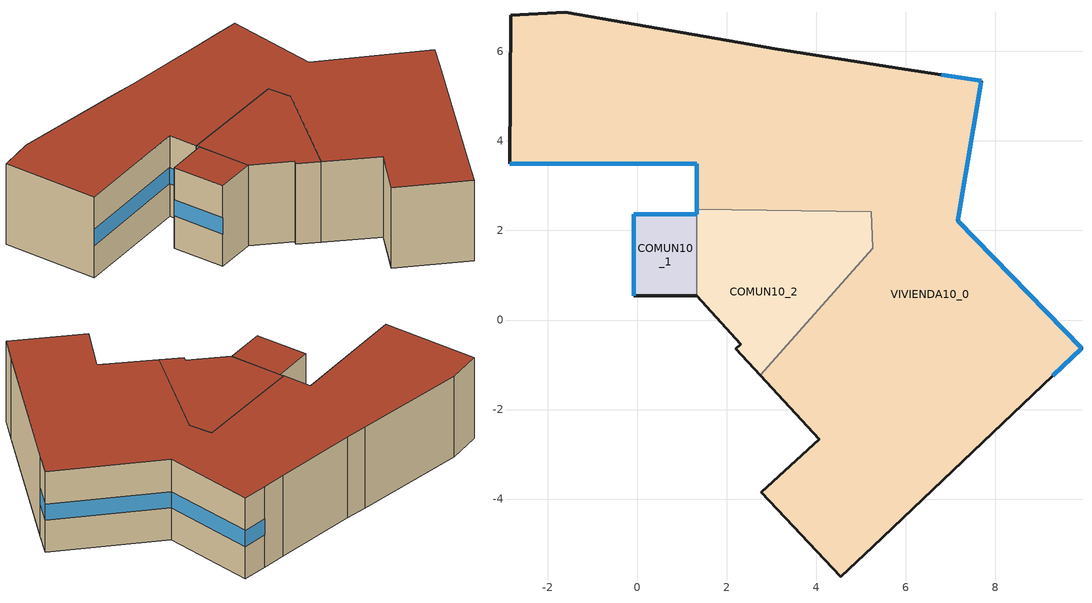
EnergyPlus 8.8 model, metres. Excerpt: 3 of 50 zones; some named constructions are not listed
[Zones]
VIVIENDA10_0
 floor outside (Project Floor): 7.68,5.34 7.15,2.22 9.93,-0.63 9.28,-1.25 5.26,-5.06 4.54,-5.74 2.76,-3.85 4.06,-2.66 2.74,-1.23 5.25,1.6 5.22,2.42 1.32,2.48 1.32,3.49 -2.86,3.49 -2.83,6.81 -1.62,6.88 2.31,6.19 3.07,6.06 5.97,5.6 6.79,5.48 z27
 wall outside (Project Partition): 2.74,-1.23 4.06,-2.66 2.76,-3.85 4.54,-5.74 5.26,-5.06 9.28,-1.25 9.93,-0.63 7.15,2.22 7.68,5.34 6.79,5.48 5.97,5.6 3.07,6.06 2.31,6.19 -1.62,6.88 -2.83,6.81 -2.86,3.49 1.32,3.49 1.32,2.48 z27:30
 wall to COMUN10_2 (Project Partition): 1.32,2.48 5.22,2.42 5.25,1.6 2.74,-1.23 z27:30
 window (Project External Window): 9.28,-1.25 9.93,-0.63 / 9.93,-0.63 7.16,2.22 / 7.15,2.22 7.68,5.34 / 7.68,5.34 6.79,5.48 / -2.85,3.49 1.32,3.49 / 1.32,3.49 1.32,2.48 z28.2:28.8
 roof outside (Project Flat Roof): 9.28,-1.25 9.93,-0.63 7.15,2.22 7.68,5.34 6.79,5.48 5.97,5.6 3.07,6.06 2.31,6.19 -1.62,6.88 -2.83,6.81 -2.86,3.49 1.32,3.49 1.32,2.48 5.22,2.42 5.25,1.6 2.74,-1.23 4.06,-2.66 2.76,-3.85 4.54,-5.74 5.26,-5.06 z30
COMUN10_1
 floor outside (Project Floor): 1.32,2.36 1.32,0.54 -0.08,0.54 -0.08,2.36 z27
 wall outside (Project Partition): 1.32,2.36 -0.08,2.36 -0.08,0.54 1.32,0.54 z27:30
 wall to COMUN10_2 (Project Partition): 1.32,0.54 1.32,2.36 z27:30
 window (Project External Window): 1.32,2.36 -0.07,2.36 / -0.08,2.36 -0.08,0.54 z28.2:28.8
 roof outside (Project Flat Roof): 1.32,0.54 1.32,2.36 -0.08,2.36 -0.08,0.54 z30
COMUN10_2
 floor outside (Project Floor): 5.22,2.42 5.25,1.6 2.74,-1.23 2.2,-0.64 2.31,-0.54 1.32,0.54 1.32,2.36 1.32,2.48 z27
 wall outside (Project Partition): 1.32,0.54 2.31,-0.54 2.2,-0.64 2.74,-1.23 / 1.32,2.48 1.32,2.36 z27:30
 window (Project External Window): 1.32,2.48 1.32,2.36 z28.2:28.8
 roof outside (Project Flat Roof): 2.74,-1.23 5.25,1.6 5.22,2.42 1.32,2.48 1.32,2.36 1.32,0.54 2.31,-0.54 2.2,-0.64 z30
[SizingPeriod:DesignDay] Month=8; Day of Month=21; Day Type=SummerDesignDay; Daily DryBulb Temperature Range=7.7; DryBulb Temperature Range Modifier Type=DefaultMultipliers; Barometric Pressure=101253; Wind Speed=4.4; Wind Direction=210; Rain Indicator=No; Snow Indicator=No; Daylight Saving Time Indicator=No; Solar Model Indicator=ASHRAETau; ASHRAE Clear Sky Optical Depth for Beam Irradiance taub=0.492; ASHRAE Clear Sky Optical Depth for Diffuse Irradiance taud=1.927
Name | Maximum DryBulb Temperature | Humidity Condition Type | Wetbulb or DewPoint at Maximum DryBulb | Enthalpy at Maximum DryBulb
BARCELONA Ann Clg .4% Condns WB=>MDB | 28.7 | Wetbulb | 25.4
BARCELONA Ann Clg .4% Condns DP=>MDB | 27.8 | Dewpoint | 24.2
BARCELONA Ann Clg .4% Condns Enth=>MDB | 28.9 | Enthalpy |  | 77700
[Schedule:Day:Interval]
Retail ClgSetp Default Schedule; Retail ClgSetp Summer Design Day: No, 06:00, 30, 21:00, 24, 24:00, 30
Retail ClgSetp Rule 1 Day Schedule: No, 08:00, 30, 19:00, 24, 24:00, 30
Retail ClgSetp Rule 2 Day Schedule: No, 06:00, 30, 22:00, 24, 24:00, 30
Retail ClgSetp Winter Design Day: No, 24:00, 30
Retail Bldg Equip Default Schedule: No, 07:00, 0.2, 08:00, 0.4, 09:00, 0.7, 18:00, 0.9, 20:00, 0.8, 21:00, 0.7, 22:00, 0.4, 24:00, 0.2
Retail Bldg Equip Rule 2 Day Schedule: No, 07:00, 0.15, 08:00, 0.3, 09:00, 0.5, 10:00, 0.8, 18:00, 0.9, 19:00, 0.7, 21:00, 0.5, 22:00, 0.3, 24:00, 0.15
SCHEDULE DAY 1; SCHEDULE DAY 8; SCHEDULE DAY 7; RETAIL HTGSETP SUMMER DESIGN DAY: No, 24:00, 15.6
SCHEDULE DAY 6; SCHEDULE DAY 11; SCHEDULE DAY 10: No, 24:00, 40
MIDRISEAPARTMENT APARTMENT HTGSETP DEFAULT SCHEDULE; SCHEDULE DAY 5; SCHEDULE DAY 4: No, 24:00, 21.1
MIDRISEAPARTMENT APARTMENT CLGSETP DEFAULT SCHEDULE; SCHEDULE DAY 3; SCHEDULE DAY 2: No, 24:00, 23.9
RETAIL BLDG OCC DEFAULT SCHEDULE: No, 07:00, 0, 08:00, 0.1, 09:00, 0.2, 11:00, 0.5, 15:00, 0.7, 16:00, 0.8, 17:00, 0.7, 19:00, 0.5, 21:00, 0.3, 24:00, 0
RETAIL BLDG OCC RULE 2 DAY SCHEDULE: No, 07:00, 0, 08:00, 0.1, 09:00, 0.2, 10:00, 0.5, 11:00, 0.6, 17:00, 0.8, 18:00, 0.6, 21:00, 0.2, 22:00, 0.1, 24:00, 0
RETAIL BLDG OCC SUMMER DESIGN DAY; RETAIL BLDG OCC WINTER DESIGN DAY; RETAIL BLDG LIGHT SUMMER DESIGN DAY; RETAIL BLDG EQUIP SUMMER DESIGN DAY: No, 24:00, 1
RETAIL BLDG OCC RULE 1 DAY SCHEDULE: No, 09:00, 0, 10:00, 0.1, 12:00, 0.2, 17:00, 0.4, 18:00, 0.2, 19:00, 0.1, 24:00, 0
RETAIL HTGSETP DEFAULT SCHEDULE: No, 06:00, 15.6, 21:00, 21, 24:00, 15.6
RETAIL HTGSETP RULE 2 DAY SCHEDULE: No, 06:00, 15.6, 22:00, 21, 24:00, 15.6
RETAIL HTGSETP WINTER DESIGN DAY: No, 24:00, 21
RETAIL HTGSETP RULE 1 DAY SCHEDULE: No, 08:00, 15.6, 19:00, 21, 24:00, 15.6
RETAIL BLDG LIGHT DEFAULT SCHEDULE: No, 07:00, 0.05, 08:00, 0.2, 09:00, 0.5, 18:00, 0.9, 20:00, 0.6, 21:00, 0.5, 22:00, 0.2, 24:00, 0.05
RETAIL BLDG LIGHT RULE 2 DAY SCHEDULE: No, 07:00, 0.05, 08:00, 0.1, 09:00, 0.3, 10:00, 0.6, 18:00, 0.9, 19:00, 0.5, 21:00, 0.3, 22:00, 0.1, 24:00, 0.05
RETAIL BLDG LIGHT WINTER DESIGN DAY; RETAIL BLDG EQUIP WINTER DESIGN DAY: No, 24:00, 0
RETAIL BLDG LIGHT Rule 1 Day Schedule: No, 08:00, 0.05, 10:00, 0.1, 12:00, 0.4, 17:00, 0.6, 18:00, 0.4, 19:00, 0.2, 24:00, 0.05
RETAIL BLDG EQUIP RULE 1 DAY SCHEDULE: No, 08:00, 0.15, 10:00, 0.3, 12:00, 0.6, 17:00, 0.8, 18:00, 0.6, 19:00, 0.4, 24:00, 0.15
RETAIL ACTIVITY DEFAULT SCHEDULE; RETAIL ACTIVITY SUMMER DESIGN DAY; RETAIL ACTIVITY WINTER DESIGN DAY: No, 24:00, 120
[Schedule:Week:Daily]
SCHEDULE:WEEK:DAILY {EDE86DBD-AF2F-4A7A-AFF4-26BA35BF11E3}: Retail Bldg Equip Default Schedule, Retail Bldg Equip Default Schedule, Retail Bldg Equip Default Schedule, Retail Bldg Equip Default Schedule, Retail Bldg Equip Default Schedule, Retail Bldg Equip Default Schedule, Retail Bldg Equip Rule 2 Day Schedule, Retail Bldg Equip Default Schedule, Retail Bldg Equip Summer Design Day, Retail Bldg Equip Winter Design Day, Retail Bldg Equip Default Schedule, Retail Bldg Equip Default Schedule
SCHEDULE:WEEK:DAILY {8E155032-F190-443D-B29E-FBBD2255B34D}: Retail Bldg Equip Rule 1 Day Schedule, Retail Bldg Equip Default Schedule, Retail Bldg Equip Default Schedule, Retail Bldg Equip Default Schedule, Retail Bldg Equip Default Schedule, Retail Bldg Equip Default Schedule, Retail Bldg Equip Rule 2 Day Schedule, Retail Bldg Equip Default Schedule, Retail Bldg Equip Summer Design Day, Retail Bldg Equip Winter Design Day, Retail Bldg Equip Default Schedule, Retail Bldg Equip Default Schedule
